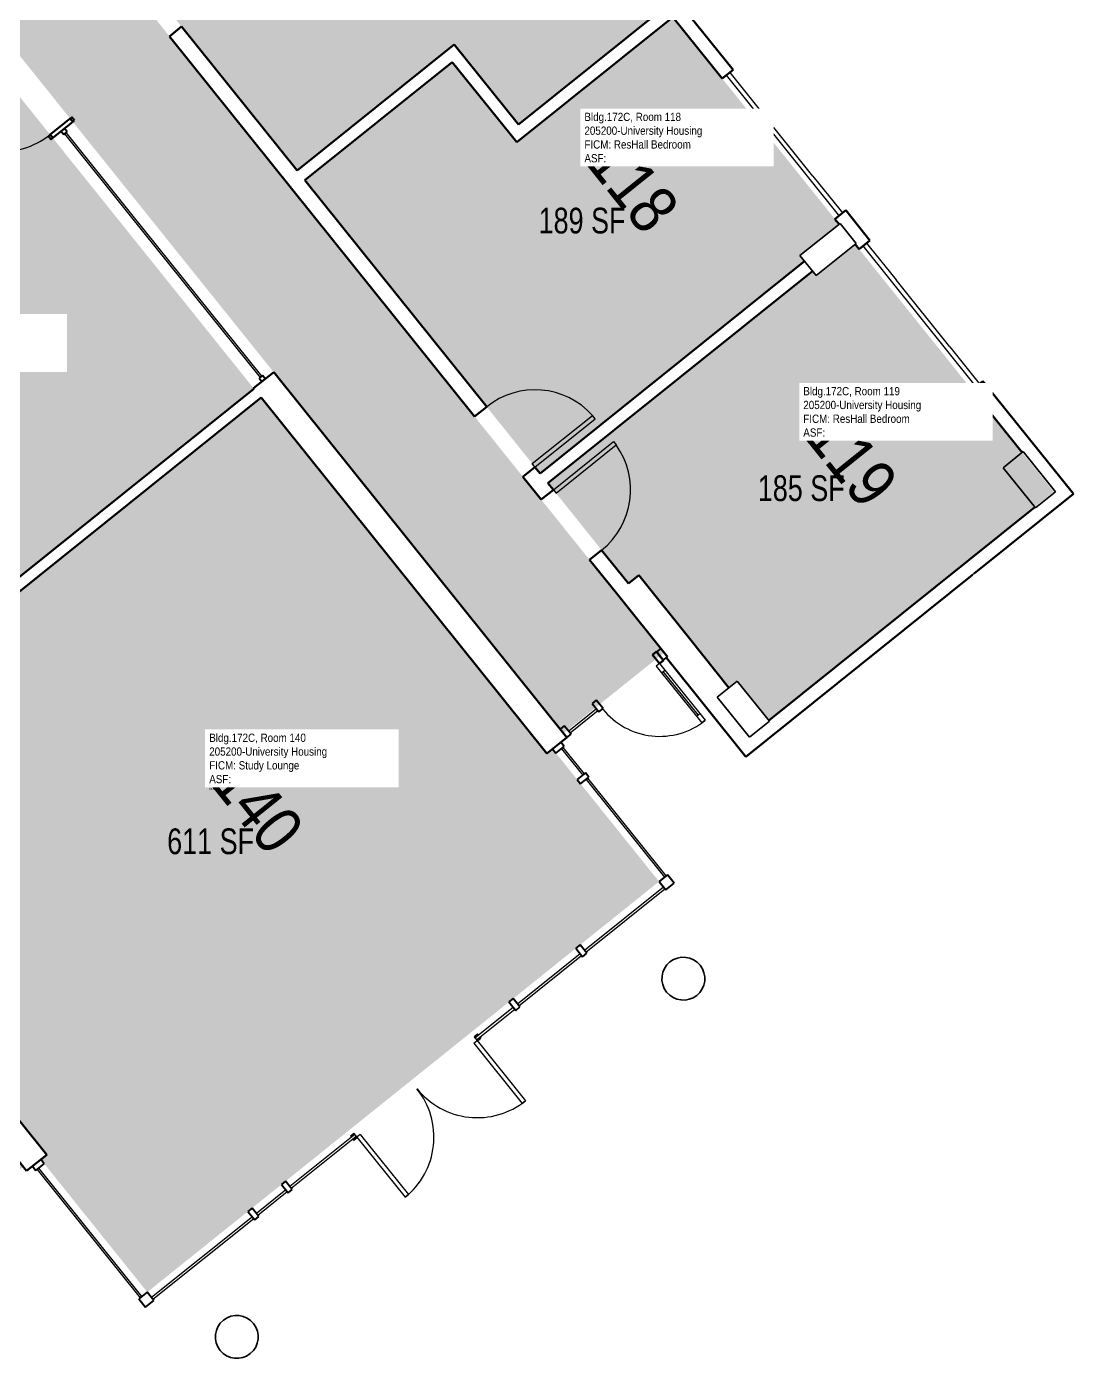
# Model space of a CAD drawing. Header units: inches. Extents: x 69235346 to 69237486, y 27657583 to 27660075.
# Drawn here: x 69236998 to 69237486, y 27657738 to 27658359 of the extents above; entities that cross this region are included whole.
import ezdxf
from ezdxf.enums import TextEntityAlignment as Align

# ---------------------------------------------------------------- set-up
doc = ezdxf.new("R2010")
doc.units = ezdxf.units.IN
doc.header["$LTSCALE"] = 100
doc.header["$MEASUREMENT"] = 0
for name, color, linetype in [('A-COLS', 5, 'CONTINUOUS'), ('A-DOOR', 2, 'CONTINUOUS'), ('A-GLAZ', 1, 'CONTINUOUS'), ('A-IDEN-RNUM', 7, 'CONTINUOUS'), ('A-IDEN-SNUM', 4, 'CONTINUOUS'), ('A-IDEN-VNUM', 4, 'CONTINUOUS'), ('A-WALL', 5, 'CONTINUOUS'), ('AREA-TEXT', 3, 'CONTINUOUS'), ('Rooms-Category-Color', 7, 'CONTINUOUS'), ('Rooms-College-Color', 7, 'CONTINUOUS'), ('Rooms-Department-Color', 7, 'CONTINUOUS'), ('Rooms-Division-Color', 7, 'CONTINUOUS'), ('Rooms-Information', 7, 'CONTINUOUS')]:
    doc.layers.add(name, color=color, linetype=linetype)
doc.styles.add('CP_AREA', font='arial.ttf', dxfattribs={"height": 15})
doc.styles.add('CP_ROOMSNUMBER', font='arial.ttf', dxfattribs={"height": 1})
doc.styles.add('CP_ROOMVNUMBER', font='arial.ttf', dxfattribs={"width": 0.85, "height": 0.075})

msp = doc.modelspace()

# ---------------------------------------------------------------- hatches: boundary and pattern name
at = {"layer": 'Rooms-Category-Color', "true_color": 0xadadad}
msp.add_hatch(color=253, dxfattribs=at).paths.add_polyline_path([(69236344.87, 27658639.5), (69236298.04, 27658601.92), (69236301.66, 27658597.42), (69236398.27, 27658477.01), (69236496.21, 27658354.95), (69236578.89, 27658251.89), (69236692.08, 27658110.81), (69236885.1, 27657870.25), (69236885.77, 27657869.42), (69236887.8, 27657866.89), (69236926.07, 27657819.2), (69236926.07, 27657819.2), (69236932.3, 27657811.43), (69236949.74, 27657789.7), (69236950.24, 27657790.11), (69236996.67, 27657827.36), (69236861.69, 27657995.6), (69236917.84, 27658040.65), (69236878.93, 27658089.15), (69236822.77, 27658044.09), (69236742.83, 27658143.72), (69236742.73, 27658143.64), (69236735.22, 27658153), (69236740, 27658156.84), (69236982.58, 27658351.47), (69236987.35, 27658355.3), (69236994.86, 27658345.94), (69236994.77, 27658345.87), (69237111.49, 27658200.39), (69237113.45, 27658197.95), (69237113.45, 27658197.95), (69237115.26, 27658195.69), (69237248.6, 27658029.5), (69237295.5, 27658067.13), (69237273.26, 27658094.85), (69237273.27, 27658094.85), (69237233.88, 27658143.94), (69237120.53, 27658285.21), (69237038, 27658388.07), (69236924.65, 27658529.34), (69236841.72, 27658632.69), (69236743.78, 27658754.75), (69236644, 27658879.12), (69236613.78, 27658854.88), (69236597.34, 27658841.69), (69236603.64, 27658833.84), (69236640.52, 27658787.88), (69236640.55, 27658787.83), (69236642.18, 27658785.77), (69236666.64, 27658755.27), (69236668.28, 27658753.22), (69236668.32, 27658753.17), (69236741.65, 27658661.78), (69236743.33, 27658659.69), (69236743.3, 27658659.66), (69236870.54, 27658500.99), (69236870.54, 27658500.99), (69236889.63, 27658477.2), (69236884.96, 27658473.45), (69236888.88, 27658468.56), (69236921.71, 27658427.65), (69236925.63, 27658422.75), (69236931.92, 27658424.43), (69236949.81, 27658402.13), (69236893.27, 27658356.77), (69236891.22, 27658355.12), (69236756.54, 27658247.07), (69236753.96, 27658244.99), (69236697.65, 27658199.82), (69236680.19, 27658221.58), (69236677.54, 27658224.97), (69236674.24, 27658229.09), (69236637.84, 27658274.45), (69236618.08, 27658299.07), (69236618.04, 27658299.04), (69236490.14, 27658458.44), (69236489.39, 27658459.38), (69236351.36, 27658631.42)])
at = {"layer": 'Rooms-Category-Color', "true_color": 0x728ef3}
for points in [[(69237227.68, 27658313.42), (69237295.93, 27658368.17), (69237188.76, 27658501.74), (69237170.53, 27658487.12), (69237168.81, 27658489.26), (69237045.49, 27658390.32), (69237124.34, 27658292.04), (69237197.64, 27658350.85)], [(69237299.61, 27658363.59), (69237226.78, 27658305.16), (69237196.74, 27658342.6), (69237128.02, 27658287.46), (69237237.7, 27658150.77), (69237361.01, 27658249.71), (69237358.9, 27658252.34), (69237377.13, 27658266.97)], [(69236985.41, 27658338.36), (69236752.19, 27658151.23), (69236828.84, 27658055.69), (69236879.74, 27658096.53), (69236921.94, 27658043.94), (69237103.96, 27658189.98), (69237104.26, 27658190.23)], [(69237366.41, 27658242.98), (69237364.69, 27658245.13), (69237241.37, 27658146.19), (69237278.92, 27658099.39), (69237283.69, 27658103.22), (69237307.5, 27658073.55), (69237307.5, 27658073.55), (69237325.78, 27658050.76), (69237329.67, 27658053.89), (69237344.37, 27658035.56), (69237477.26, 27658142.18), (69237384.64, 27658257.61)], [(69237293.17, 27657960.38), (69237243.54, 27658022.24), (69237240.83, 27658020.01), (69237239.24, 27658021.99), (69237107.55, 27658186.13), (69237106.79, 27658185.53), (69237105.84, 27658184.76), (69236923.18, 27658038.2), (69236923.18, 27658038.2), (69236874.33, 27657999.01), (69237006.03, 27657834.87), (69237007.6, 27657832.92), (69237004.87, 27657830.73), (69237054.5, 27657768.88)]]:
    msp.add_hatch(color=171, dxfattribs=at).paths.add_polyline_path(points)
at = {"layer": 'Rooms-College-Color', "true_color": 0xadadad}
for points in [[(69236344.87, 27658639.5), (69236298.04, 27658601.92), (69236301.66, 27658597.42), (69236398.27, 27658477.01), (69236496.21, 27658354.95), (69236578.89, 27658251.89), (69236692.08, 27658110.81), (69236885.1, 27657870.25), (69236885.77, 27657869.42), (69236887.8, 27657866.89), (69236926.07, 27657819.2), (69236926.07, 27657819.2), (69236932.3, 27657811.43), (69236949.74, 27657789.7), (69236950.24, 27657790.11), (69236996.67, 27657827.36), (69236861.69, 27657995.6), (69236917.84, 27658040.65), (69236878.93, 27658089.15), (69236822.77, 27658044.09), (69236742.83, 27658143.72), (69236742.73, 27658143.64), (69236735.22, 27658153), (69236740, 27658156.84), (69236982.58, 27658351.47), (69236987.35, 27658355.3), (69236994.86, 27658345.94), (69236994.77, 27658345.87), (69237111.49, 27658200.39), (69237113.45, 27658197.95), (69237113.45, 27658197.95), (69237115.26, 27658195.69), (69237248.6, 27658029.5), (69237295.5, 27658067.13), (69237273.26, 27658094.85), (69237273.27, 27658094.85), (69237233.88, 27658143.94), (69237120.53, 27658285.21), (69237038, 27658388.07), (69236924.65, 27658529.34), (69236841.72, 27658632.69), (69236743.78, 27658754.75), (69236644, 27658879.12), (69236613.78, 27658854.88), (69236597.34, 27658841.69), (69236603.64, 27658833.84), (69236640.52, 27658787.88), (69236640.55, 27658787.83), (69236642.18, 27658785.77), (69236666.64, 27658755.27), (69236668.28, 27658753.22), (69236668.32, 27658753.17), (69236741.65, 27658661.78), (69236743.33, 27658659.69), (69236743.3, 27658659.66), (69236870.54, 27658500.99), (69236870.54, 27658500.99), (69236889.63, 27658477.2), (69236884.96, 27658473.45), (69236888.88, 27658468.56), (69236921.71, 27658427.65), (69236925.63, 27658422.75), (69236931.92, 27658424.43), (69236949.81, 27658402.13), (69236893.27, 27658356.77), (69236891.22, 27658355.12), (69236756.54, 27658247.07), (69236753.96, 27658244.99), (69236697.65, 27658199.82), (69236680.19, 27658221.58), (69236677.54, 27658224.97), (69236674.24, 27658229.09), (69236637.84, 27658274.45), (69236618.08, 27658299.07), (69236618.04, 27658299.04), (69236490.14, 27658458.44), (69236489.39, 27658459.38), (69236351.36, 27658631.42)], [(69237227.68, 27658313.42), (69237295.93, 27658368.17), (69237188.76, 27658501.74), (69237170.53, 27658487.12), (69237168.81, 27658489.26), (69237045.49, 27658390.32), (69237124.34, 27658292.04), (69237197.64, 27658350.85)], [(69237299.61, 27658363.59), (69237226.78, 27658305.16), (69237196.74, 27658342.6), (69237128.02, 27658287.46), (69237237.7, 27658150.77), (69237361.01, 27658249.71), (69237358.9, 27658252.34), (69237377.13, 27658266.97)], [(69236985.41, 27658338.36), (69236752.19, 27658151.23), (69236828.84, 27658055.69), (69236879.74, 27658096.53), (69236921.94, 27658043.94), (69237103.96, 27658189.98), (69237104.26, 27658190.23)], [(69237366.41, 27658242.98), (69237364.69, 27658245.13), (69237241.37, 27658146.19), (69237278.92, 27658099.39), (69237283.69, 27658103.22), (69237307.5, 27658073.55), (69237307.5, 27658073.55), (69237325.78, 27658050.76), (69237329.67, 27658053.89), (69237344.37, 27658035.56), (69237477.26, 27658142.18), (69237384.64, 27658257.61)], [(69237293.17, 27657960.38), (69237243.54, 27658022.24), (69237240.83, 27658020.01), (69237239.24, 27658021.99), (69237107.55, 27658186.13), (69237106.79, 27658185.53), (69237105.84, 27658184.76), (69236923.18, 27658038.2), (69236923.18, 27658038.2), (69236874.33, 27657999.01), (69237006.03, 27657834.87), (69237007.6, 27657832.92), (69237004.87, 27657830.73), (69237054.5, 27657768.88)]]:
    msp.add_hatch(color=253, dxfattribs=at).paths.add_polyline_path(points)
at = {"layer": 'Rooms-Department-Color', "true_color": 0xacacac}
msp.add_hatch(color=253, dxfattribs=at).paths.add_polyline_path([(69236344.87, 27658639.5), (69236298.04, 27658601.92), (69236301.66, 27658597.42), (69236398.27, 27658477.01), (69236496.21, 27658354.95), (69236578.89, 27658251.89), (69236692.08, 27658110.81), (69236885.1, 27657870.25), (69236885.77, 27657869.42), (69236887.8, 27657866.89), (69236926.07, 27657819.2), (69236926.07, 27657819.2), (69236932.3, 27657811.43), (69236949.74, 27657789.7), (69236950.24, 27657790.11), (69236996.67, 27657827.36), (69236861.69, 27657995.6), (69236917.84, 27658040.65), (69236878.93, 27658089.15), (69236822.77, 27658044.09), (69236742.83, 27658143.72), (69236742.73, 27658143.64), (69236735.22, 27658153), (69236740, 27658156.84), (69236982.58, 27658351.47), (69236987.35, 27658355.3), (69236994.86, 27658345.94), (69236994.77, 27658345.87), (69237111.49, 27658200.39), (69237113.45, 27658197.95), (69237113.45, 27658197.95), (69237115.26, 27658195.69), (69237248.6, 27658029.5), (69237295.5, 27658067.13), (69237273.26, 27658094.85), (69237273.27, 27658094.85), (69237233.88, 27658143.94), (69237120.53, 27658285.21), (69237038, 27658388.07), (69236924.65, 27658529.34), (69236841.72, 27658632.69), (69236743.78, 27658754.75), (69236644, 27658879.12), (69236613.78, 27658854.88), (69236597.34, 27658841.69), (69236603.64, 27658833.84), (69236640.52, 27658787.88), (69236640.55, 27658787.83), (69236642.18, 27658785.77), (69236666.64, 27658755.27), (69236668.28, 27658753.22), (69236668.32, 27658753.17), (69236741.65, 27658661.78), (69236743.33, 27658659.69), (69236743.3, 27658659.66), (69236870.54, 27658500.99), (69236870.54, 27658500.99), (69236889.63, 27658477.2), (69236884.96, 27658473.45), (69236888.88, 27658468.56), (69236921.71, 27658427.65), (69236925.63, 27658422.75), (69236931.92, 27658424.43), (69236949.81, 27658402.13), (69236893.27, 27658356.77), (69236891.22, 27658355.12), (69236756.54, 27658247.07), (69236753.96, 27658244.99), (69236697.65, 27658199.82), (69236680.19, 27658221.58), (69236677.54, 27658224.97), (69236674.24, 27658229.09), (69236637.84, 27658274.45), (69236618.08, 27658299.07), (69236618.04, 27658299.04), (69236490.14, 27658458.44), (69236489.39, 27658459.38), (69236351.36, 27658631.42)])
at = {"layer": 'Rooms-Department-Color', "true_color": 0x604aed}
for points in [[(69237227.68, 27658313.42), (69237295.93, 27658368.17), (69237188.76, 27658501.74), (69237170.53, 27658487.12), (69237168.81, 27658489.26), (69237045.49, 27658390.32), (69237124.34, 27658292.04), (69237197.64, 27658350.85)], [(69237299.61, 27658363.59), (69237226.78, 27658305.16), (69237196.74, 27658342.6), (69237128.02, 27658287.46), (69237237.7, 27658150.77), (69237361.01, 27658249.71), (69237358.9, 27658252.34), (69237377.13, 27658266.97)], [(69236985.41, 27658338.36), (69236752.19, 27658151.23), (69236828.84, 27658055.69), (69236879.74, 27658096.53), (69236921.94, 27658043.94), (69237103.96, 27658189.98), (69237104.26, 27658190.23)], [(69237366.41, 27658242.98), (69237364.69, 27658245.13), (69237241.37, 27658146.19), (69237278.92, 27658099.39), (69237283.69, 27658103.22), (69237307.5, 27658073.55), (69237307.5, 27658073.55), (69237325.78, 27658050.76), (69237329.67, 27658053.89), (69237344.37, 27658035.56), (69237477.26, 27658142.18), (69237384.64, 27658257.61)], [(69237293.17, 27657960.38), (69237243.54, 27658022.24), (69237240.83, 27658020.01), (69237239.24, 27658021.99), (69237107.55, 27658186.13), (69237106.79, 27658185.53), (69237105.84, 27658184.76), (69236923.18, 27658038.2), (69236923.18, 27658038.2), (69236874.33, 27657999.01), (69237006.03, 27657834.87), (69237007.6, 27657832.92), (69237004.87, 27657830.73), (69237054.5, 27657768.88)]]:
    msp.add_hatch(color=173, dxfattribs=at).paths.add_polyline_path(points)
at = {"layer": 'Rooms-Division-Color', "true_color": 0xadadad}
msp.add_hatch(color=253, dxfattribs=at).paths.add_polyline_path([(69236344.87, 27658639.5), (69236298.04, 27658601.92), (69236301.66, 27658597.42), (69236398.27, 27658477.01), (69236496.21, 27658354.95), (69236578.89, 27658251.89), (69236692.08, 27658110.81), (69236885.1, 27657870.25), (69236885.77, 27657869.42), (69236887.8, 27657866.89), (69236926.07, 27657819.2), (69236926.07, 27657819.2), (69236932.3, 27657811.43), (69236949.74, 27657789.7), (69236950.24, 27657790.11), (69236996.67, 27657827.36), (69236861.69, 27657995.6), (69236917.84, 27658040.65), (69236878.93, 27658089.15), (69236822.77, 27658044.09), (69236742.83, 27658143.72), (69236742.73, 27658143.64), (69236735.22, 27658153), (69236740, 27658156.84), (69236982.58, 27658351.47), (69236987.35, 27658355.3), (69236994.86, 27658345.94), (69236994.77, 27658345.87), (69237111.49, 27658200.39), (69237113.45, 27658197.95), (69237113.45, 27658197.95), (69237115.26, 27658195.69), (69237248.6, 27658029.5), (69237295.5, 27658067.13), (69237273.26, 27658094.85), (69237273.27, 27658094.85), (69237233.88, 27658143.94), (69237120.53, 27658285.21), (69237038, 27658388.07), (69236924.65, 27658529.34), (69236841.72, 27658632.69), (69236743.78, 27658754.75), (69236644, 27658879.12), (69236613.78, 27658854.88), (69236597.34, 27658841.69), (69236603.64, 27658833.84), (69236640.52, 27658787.88), (69236640.55, 27658787.83), (69236642.18, 27658785.77), (69236666.64, 27658755.27), (69236668.28, 27658753.22), (69236668.32, 27658753.17), (69236741.65, 27658661.78), (69236743.33, 27658659.69), (69236743.3, 27658659.66), (69236870.54, 27658500.99), (69236870.54, 27658500.99), (69236889.63, 27658477.2), (69236884.96, 27658473.45), (69236888.88, 27658468.56), (69236921.71, 27658427.65), (69236925.63, 27658422.75), (69236931.92, 27658424.43), (69236949.81, 27658402.13), (69236893.27, 27658356.77), (69236891.22, 27658355.12), (69236756.54, 27658247.07), (69236753.96, 27658244.99), (69236697.65, 27658199.82), (69236680.19, 27658221.58), (69236677.54, 27658224.97), (69236674.24, 27658229.09), (69236637.84, 27658274.45), (69236618.08, 27658299.07), (69236618.04, 27658299.04), (69236490.14, 27658458.44), (69236489.39, 27658459.38), (69236351.36, 27658631.42)])
at = {"layer": 'Rooms-Division-Color', "true_color": 0x604aed}
for points in [[(69237227.68, 27658313.42), (69237295.93, 27658368.17), (69237188.76, 27658501.74), (69237170.53, 27658487.12), (69237168.81, 27658489.26), (69237045.49, 27658390.32), (69237124.34, 27658292.04), (69237197.64, 27658350.85)], [(69237299.61, 27658363.59), (69237226.78, 27658305.16), (69237196.74, 27658342.6), (69237128.02, 27658287.46), (69237237.7, 27658150.77), (69237361.01, 27658249.71), (69237358.9, 27658252.34), (69237377.13, 27658266.97)], [(69236985.41, 27658338.36), (69236752.19, 27658151.23), (69236828.84, 27658055.69), (69236879.74, 27658096.53), (69236921.94, 27658043.94), (69237103.96, 27658189.98), (69237104.26, 27658190.23)], [(69237366.41, 27658242.98), (69237364.69, 27658245.13), (69237241.37, 27658146.19), (69237278.92, 27658099.39), (69237283.69, 27658103.22), (69237307.5, 27658073.55), (69237307.5, 27658073.55), (69237325.78, 27658050.76), (69237329.67, 27658053.89), (69237344.37, 27658035.56), (69237477.26, 27658142.18), (69237384.64, 27658257.61)], [(69237293.17, 27657960.38), (69237243.54, 27658022.24), (69237240.83, 27658020.01), (69237239.24, 27658021.99), (69237107.55, 27658186.13), (69237106.79, 27658185.53), (69237105.84, 27658184.76), (69236923.18, 27658038.2), (69236923.18, 27658038.2), (69236874.33, 27657999.01), (69237006.03, 27657834.87), (69237007.6, 27657832.92), (69237004.87, 27657830.73), (69237054.5, 27657768.88)]]:
    msp.add_hatch(color=173, dxfattribs=at).paths.add_polyline_path(points)

# ---------------------------------------------------------------- linework, layer by layer
at = {"layer": 'A-COLS', "lineweight": 35}
for p, q in [((69237358.9, 27658252.34), (69237377.62, 27658267.36)), ((69237377.62, 27658267.36), (69237385.13, 27658258)), ((69237366.41, 27658242.98), (69237358.9, 27658252.34)), ((69237385.13, 27658258), (69237366.41, 27658242.98)), ((69237453.68, 27658153.39), (69237463.04, 27658160.9)), ((69237463.04, 27658160.9), (69237478.06, 27658142.18)), ((69237468.7, 27658134.67), (69237453.68, 27658153.39)), ((69237478.06, 27658142.18), (69237468.7, 27658134.67)), ((69237329.67, 27658053.89), (69237320.31, 27658046.38)), ((69237344.69, 27658035.17), (69237329.67, 27658053.89)), ((69237320.31, 27658046.38), (69237335.33, 27658027.66)), ((69237335.33, 27658027.66), (69237344.69, 27658035.17))]:
    msp.add_line(p, q, dxfattribs=at)
for centre, start, end in [((69237304.51, 27657915.09), 38.74191, 218.74191), ((69237304.51, 27657915.09), 218.74191, 38.74191), ((69237096.27, 27657748), 38.74191, 218.74191), ((69237096.27, 27657748), 218.74191, 38.74191)]:
    msp.add_arc(centre, 10, start, end, dxfattribs=at)
at = {"layer": 'A-DOOR', "lineweight": 40}
for p, q in [((69237019.31, 27658316.87), (69237018.53, 27658316.25)), ((69237020.56, 27658315.31), (69237019.31, 27658316.87)), ((69237019.78, 27658314.69), (69237020.56, 27658315.31)), ((69237009.17, 27658308.74), (69237008.39, 27658308.11)), ((69237008.39, 27658308.11), (69237009.64, 27658306.55)), ((69237009.64, 27658306.55), (69237010.42, 27658307.18)), ((69237208.53, 27657889.26), (69237206.97, 27657888.01)), ((69237206.97, 27657888.01), (69237207.44, 27657887.42)), ((69237208.06, 27657886.64), (69237208.53, 27657886.06)), ((69237209, 27657888.67), (69237208.53, 27657889.26)), ((69237208.53, 27657886.06), (69237210.09, 27657887.31)), ((69237210.09, 27657887.31), (69237209.62, 27657887.89)), ((69237150.81, 27657842.95), (69237149.25, 27657841.7)), ((69237151.28, 27657842.36), (69237150.81, 27657842.95)), ((69237149.25, 27657841.7), (69237149.72, 27657841.11)), ((69237150.35, 27657840.33), (69237150.82, 27657839.75)), ((69237150.82, 27657839.75), (69237152.38, 27657841)), ((69237152.38, 27657841), (69237151.91, 27657841.58))]:
    msp.add_line(p, q, dxfattribs=at)
at = {"layer": 'A-DOOR'}
for p, q in [((69237234.07, 27658155.29), (69237262.1, 27658177.79)), ((69237263.36, 27658176.23), (69237262.1, 27658177.79)), ((69237235.32, 27658153.73), (69237263.36, 27658176.23)), ((69237243.88, 27658143.07), (69237271.91, 27658165.56)), ((69237271.91, 27658165.56), (69237273.16, 27658164)), ((69237245.13, 27658141.51), (69237273.16, 27658164)), ((69237235.32, 27658153.73), (69237234.07, 27658155.29)), ((69237243.88, 27658143.07), (69237245.13, 27658141.51)), ((69237293.44, 27658062.11), (69237291.88, 27658060.86)), ((69237291.88, 27658060.86), (69237294.38, 27658057.74)), ((69237293.44, 27658062.11), (69237295.94, 27658058.99)), ((69237294.38, 27658057.74), (69237295.94, 27658058.99)), ((69237294.38, 27658057.74), (69237310.65, 27658037.46)), ((69237311.43, 27658038.09), (69237295.16, 27658058.36)), ((69237295.94, 27658058.99), (69237312.21, 27658038.71)), ((69237310.65, 27658037.46), (69237312.21, 27658038.71)), ((69237310.65, 27658037.46), (69237313.16, 27658034.34)), ((69237312.21, 27658038.71), (69237314.72, 27658035.59)), ((69237314.72, 27658035.59), (69237313.16, 27658034.34)), ((69237206.82, 27657885), (69237208.38, 27657886.25)), ((69237208.38, 27657886.25), (69237230.91, 27657858.17)), ((69237206.82, 27657885), (69237229.35, 27657856.92)), ((69237230.91, 27657858.17), (69237229.35, 27657856.92)), ((69237153.78, 27657842.45), (69237152.22, 27657841.19)), ((69237153.78, 27657842.45), (69237176.31, 27657814.37)), ((69237152.22, 27657841.19), (69237174.75, 27657813.11)), ((69237176.31, 27657814.37), (69237174.75, 27657813.11))]:
    msp.add_line(p, q, dxfattribs=at)
at = {"layer": 'A-DOOR', "lineweight": 25}
for centre, radius, start, end in [((69236986.64, 27658336.82), 36, 218.74245, 308.74246), ((69237235.32, 27658153.73), 36, 41.92719, 128.74246), ((69237243.88, 27658143.07), 36, 308.74246, 35.55772), ((69237293.44, 27658062.11), 34, 218.74245, 308.74246), ((69237152.24, 27657841.16), 35.96, 308.74455, 38.80686), ((69237208.4, 27657886.22), 35.96, 218.67696, 308.73927)]:
    msp.add_arc(centre, radius, start, end, dxfattribs=at)
at = {"layer": 'A-GLAZ'}
for p, q in [((69237376.81, 27658271.36), (69237324.57, 27658336.48)), ((69237326.13, 27658337.73), (69237327.38, 27658336.17)), ((69237327.38, 27658336.17), (69237339.9, 27658320.57)), ((69237364.93, 27658289.37), (69237339.9, 27658320.57)), ((69237016.74, 27658309.69), (69237015.96, 27658309.06)), ((69237015.96, 27658309.06), (69237045.94, 27658271.71)), ((69237046.72, 27658272.33), (69237016.74, 27658309.69)), ((69237364.93, 27658289.37), (69237377.45, 27658273.77)), ((69237045.94, 27658271.71), (69237077.16, 27658232.8)), ((69237077.94, 27658233.42), (69237046.72, 27658272.33)), ((69237377.14, 27658270.96), (69237376.81, 27658271.36)), ((69237377.45, 27658273.77), (69237378.7, 27658272.21)), ((69237389.96, 27658258.17), (69237391.21, 27658256.61)), ((69237440.65, 27658191.8), (69237388.4, 27658256.92)), ((69237391.21, 27658256.61), (69237403.73, 27658241.01)), ((69237428.76, 27658209.81), (69237403.73, 27658241.01)), ((69237107.91, 27658196.07), (69237077.94, 27658233.42)), ((69237077.16, 27658232.8), (69237107.13, 27658195.44)), ((69237428.76, 27658209.81), (69237441.28, 27658194.21)), ((69237107.13, 27658195.44), (69237107.91, 27658196.07)), ((69237440.97, 27658191.4), (69237440.65, 27658191.8)), ((69237441.28, 27658194.21), (69237442.53, 27658192.65)), ((69237264, 27658040.89), (69237251.03, 27658030.49)), ((69237264.63, 27658040.11), (69237264, 27658040.89)), ((69237251.66, 27658029.71), (69237264.63, 27658040.11)), ((69237251.03, 27658030.49), (69237251.66, 27658029.71)), ((69237248.42, 27658022.95), (69237247.64, 27658022.32)), ((69237247.64, 27658022.32), (69237257.56, 27658009.96)), ((69237258.34, 27658010.58), (69237248.42, 27658022.95)), ((69237257.56, 27658009.96), (69237258.34, 27658010.58)), ((69237259.91, 27658008.63), (69237259.13, 27658008.01)), ((69237259.13, 27658008.01), (69237295.71, 27657962.41)), ((69237296.49, 27657963.04), (69237259.91, 27658008.63)), ((69237295.71, 27657962.41), (69237293.17, 27657960.38)), ((69237295.71, 27657962.41), (69237296.49, 27657963.04)), ((69237297.07, 27657963.51), (69237296.49, 27657963.04)), ((69237295.2, 27657957.84), (69237258.36, 27657928.28)), ((69237258.99, 27657927.5), (69237295.83, 27657957.06)), ((69237295.83, 27657957.06), (69237295.2, 27657957.84)), ((69237256.41, 27657926.72), (69237227.16, 27657903.25)), ((69237227.79, 27657902.47), (69237257.04, 27657925.94)), ((69237257.04, 27657925.94), (69237256.41, 27657926.72)), ((69237258.36, 27657928.28), (69237258.99, 27657927.5)), ((69237225.21, 27657901.68), (69237207.44, 27657887.42)), ((69237208.06, 27657886.64), (69237225.84, 27657900.9)), ((69237225.84, 27657900.9), (69237225.21, 27657901.68)), ((69237227.16, 27657903.25), (69237227.79, 27657902.47)), ((69237207.44, 27657887.42), (69237208.06, 27657886.64)), ((69237151.28, 27657842.36), (69237121.06, 27657818.11)), ((69237151.91, 27657841.58), (69237151.28, 27657842.36)), ((69237121.68, 27657817.33), (69237151.91, 27657841.58)), ((69237003.9, 27657826.75), (69237003.12, 27657826.12)), ((69237003.12, 27657826.12), (69237051.18, 27657766.22)), ((69237051.96, 27657766.84), (69237003.9, 27657826.75)), ((69237121.06, 27657818.11), (69237121.68, 27657817.33)), ((69237119.11, 27657816.55), (69237105.46, 27657805.6)), ((69237106.08, 27657804.82), (69237119.73, 27657815.77)), ((69237119.73, 27657815.77), (69237119.11, 27657816.55)), ((69237105.46, 27657805.6), (69237106.08, 27657804.82)), ((69237103.51, 27657804.03), (69237056.53, 27657766.34)), ((69237057.16, 27657765.56), (69237104.13, 27657803.25)), ((69237104.13, 27657803.25), (69237103.51, 27657804.03)), ((69237051.18, 27657766.22), (69237051.96, 27657766.84)), ((69237056.53, 27657766.34), (69237057.16, 27657765.56))]:
    msp.add_line(p, q, dxfattribs=at)
at = {"layer": 'A-GLAZ', "lineweight": 40}
for p, q in [((69237015.88, 27658311.56), (69237014.32, 27658310.31)), ((69237014.32, 27658310.31), (69237015.57, 27658308.75)), ((69237015.57, 27658308.75), (69237017.13, 27658310)), ((69237017.13, 27658310), (69237015.88, 27658311.56)), ((69237249, 27658033.02), (69237247.05, 27658031.46)), ((69237247.05, 27658031.46), (69237250.17, 27658027.56)), ((69237252.12, 27658029.12), (69237249, 27658033.02)), ((69237250.17, 27658027.56), (69237252.12, 27658029.12)), ((69237297.07, 27657963.51), (69237293.17, 27657960.38)), ((69237293.17, 27657960.38), (69237296.3, 27657956.48)), ((69237300.2, 27657959.61), (69237297.07, 27657963.51)), ((69237296.3, 27657956.48), (69237300.2, 27657959.61))]:
    msp.add_line(p, q, dxfattribs=at)
at = {"layer": 'A-GLAZ', "lineweight": 40, "extrusion": (0, 0, -1)}
for p, q in [((69237108.3, 27658196.38), (69237106.74, 27658195.13)), ((69237109.55, 27658194.82), (69237108.3, 27658196.38)), ((69237106.74, 27658195.13), (69237107.99, 27658193.57)), ((69237107.99, 27658193.57), (69237109.55, 27658194.82)), ((69237293.95, 27658069.09), (69237292, 27658067.52)), ((69237292, 27658067.52), (69237295.12, 27658063.62)), ((69237297.07, 27658065.19), (69237293.95, 27658069.09)), ((69237295.12, 27658063.62), (69237297.07, 27658065.19)), ((69237263.92, 27658044.99), (69237261.97, 27658043.43)), ((69237261.97, 27658043.43), (69237265.1, 27658039.53)), ((69237267.05, 27658041.09), (69237263.92, 27658044.99)), ((69237265.1, 27658039.53), (69237267.05, 27658041.09)), ((69237247.44, 27658025.36), (69237243.54, 27658022.24)), ((69237243.54, 27658022.24), (69237245.11, 27658020.29)), ((69237245.11, 27658020.29), (69237249, 27658023.41)), ((69237249, 27658023.41), (69237247.44, 27658025.36)), ((69237258.93, 27658011.05), (69237255.03, 27658007.92)), ((69237260.49, 27658009.1), (69237258.93, 27658011.05)), ((69237255.03, 27658007.92), (69237256.59, 27658005.97)), ((69237256.59, 27658005.97), (69237260.49, 27658009.1)), ((69237256.33, 27657930.81), (69237254.38, 27657929.25)), ((69237254.38, 27657929.25), (69237257.51, 27657925.35)), ((69237259.46, 27657926.91), (69237256.33, 27657930.81)), ((69237257.51, 27657925.35), (69237259.46, 27657926.91)), ((69237225.13, 27657905.78), (69237223.18, 27657904.22)), ((69237223.18, 27657904.22), (69237226.31, 27657900.32)), ((69237228.26, 27657901.88), (69237225.13, 27657905.78)), ((69237226.31, 27657900.32), (69237228.26, 27657901.88)), ((69237004.87, 27657830.73), (69237000.97, 27657827.6)), ((69237006.43, 27657828.78), (69237004.87, 27657830.73)), ((69237000.97, 27657827.6), (69237002.53, 27657825.65)), ((69237002.53, 27657825.65), (69237006.43, 27657828.78)), ((69237119.02, 27657820.65), (69237117.07, 27657819.08)), ((69237117.07, 27657819.08), (69237120.2, 27657815.18)), ((69237122.15, 27657816.75), (69237119.02, 27657820.65)), ((69237120.2, 27657815.18), (69237122.15, 27657816.75)), ((69237103.42, 27657808.13), (69237101.47, 27657806.57)), ((69237101.47, 27657806.57), (69237104.6, 27657802.67)), ((69237106.55, 27657804.23), (69237103.42, 27657808.13)), ((69237104.6, 27657802.67), (69237106.55, 27657804.23)), ((69237054.5, 27657768.88), (69237050.6, 27657765.75)), ((69237057.62, 27657764.98), (69237054.5, 27657768.88)), ((69237050.6, 27657765.75), (69237053.72, 27657761.85)), ((69237053.72, 27657761.85), (69237057.62, 27657764.98))]:
    msp.add_line(p, q, dxfattribs=at)
at = {"layer": 'A-WALL', "lineweight": 50}
for p, q in [((69237327.69, 27658338.98), (69237248.44, 27658437.74)), ((69237295.93, 27658368.17), (69237227.68, 27658313.42)), ((69237070.52, 27658359.12), (69237064.87, 27658354.58)), ((69237124.34, 27658292.04), (69237070.52, 27658359.12)), ((69237226.78, 27658305.16), (69237299.61, 27658363.59)), ((69237299.61, 27658363.59), (69237322.62, 27658334.91)), ((69237064.87, 27658354.58), (69237207.14, 27658177.27)), ((69237197.64, 27658350.85), (69237124.34, 27658292.04)), ((69237227.68, 27658313.42), (69237197.64, 27658350.85)), ((69237128.02, 27658287.46), (69237196.74, 27658342.6)), ((69237196.74, 27658342.6), (69237226.78, 27658305.16)), ((69237322.62, 27658334.91), (69237327.69, 27658338.98)), ((69237018.53, 27658316.25), (69237009.17, 27658308.74)), ((69237010.42, 27658307.18), (69237019.78, 27658314.69)), ((69237019.78, 27658314.69), (69237018.53, 27658316.25)), ((69237009.17, 27658308.74), (69237010.42, 27658307.18)), ((69237212.79, 27658181.81), (69237128.02, 27658287.46)), ((69237380.26, 27658273.46), (69237375.19, 27658269.39)), ((69237391.52, 27658259.42), (69237380.26, 27658273.46)), ((69237375.19, 27658269.39), (69237377.13, 27658266.97)), ((69237386.45, 27658255.35), (69237391.52, 27658259.42)), ((69237384.64, 27658257.61), (69237386.45, 27658255.35)), ((69237361.01, 27658249.71), (69237237.7, 27658150.77)), ((69237241.37, 27658146.19), (69237364.69, 27658245.13)), ((69237113.45, 27658197.95), (69237104.09, 27658190.44)), ((69237250.17, 27658027.55), (69237113.45, 27658197.95)), ((69237104.26, 27658190.23), (69236921.94, 27658043.94)), ((69237104.09, 27658190.44), (69237104.26, 27658190.23)), ((69237444.25, 27658193.71), (69237439.18, 27658189.64)), ((69237486.4, 27658141.18), (69237444.25, 27658193.71)), ((69236925.22, 27658039.84), (69237107.55, 27658186.13)), ((69237107.55, 27658186.13), (69237240.81, 27658020.04)), ((69237439.18, 27658189.64), (69237462.55, 27658160.51)), ((69237207.14, 27658177.27), (69237212.79, 27658181.81)), ((69237235.32, 27658153.73), (69237229.67, 27658149.19)), ((69237237.7, 27658150.77), (69237235.32, 27658153.73)), ((69237229.67, 27658149.19), (69237238.22, 27658138.53)), ((69237238.22, 27658138.53), (69237243.88, 27658143.07)), ((69237243.88, 27658143.07), (69237241.37, 27658146.19)), ((69237440.13, 27658104.06), (69237486.4, 27658141.18)), ((69237468.39, 27658135.06), (69237344.37, 27658035.56)), ((69237266.41, 27658114.99), (69237260.75, 27658110.45)), ((69237260.75, 27658110.45), (69237273.27, 27658094.85)), ((69237278.92, 27658099.39), (69237266.41, 27658114.99)), ((69237283.69, 27658103.22), (69237278.92, 27658099.39)), ((69237307.5, 27658073.55), (69237283.69, 27658103.22)), ((69237333.63, 27658018.6), (69237439.36, 27658103.43)), ((69237273.26, 27658094.85), (69237297.06, 27658065.18)), ((69237325.78, 27658050.76), (69237307.5, 27658073.55)), ((69237291.92, 27658067.62), (69237290.15, 27658066.2)), ((69237290.15, 27658066.2), (69237293.44, 27658062.11)), ((69237295.2, 27658063.53), (69237291.92, 27658067.62)), ((69237293.44, 27658062.11), (69237295.2, 27658063.53)), ((69237296.58, 27658064.79), (69237333.63, 27658018.6)), ((69237240.81, 27658020.04), (69237250.17, 27658027.55)), ((69237007.6, 27657832.92), (69236874.33, 27657999.01)), ((69236861.52, 27657995.81), (69236998.24, 27657825.41)), ((69236998.24, 27657825.41), (69237007.6, 27657832.92))]:
    msp.add_line(p, q, dxfattribs=at)
at = {"layer": 'A-WALL'}
msp.add_line((69237440.13, 27658104.06), (69237439.36, 27658103.43), dxfattribs=at)

# ---------------------------------------------------------------- texts
at = {"layer": 'A-IDEN-RNUM', "style": 'CP_ROOMSNUMBER'}
for s, p in [('0118-00', (69237258.37, 27658295.76)), ('0119-00', (69237360.45, 27658167.83)), ('0140-00', (69237083.4, 27658003.1))]:
    msp.add_text(s, height=1, dxfattribs=at).set_placement(p)
at = {"layer": 'A-IDEN-SNUM', "style": 'CP_ROOMSNUMBER'}
for s, p in [('172C011800', (69237258.37, 27658295.76)), ('172C011900', (69237360.45, 27658167.83)), ('172C014000', (69237083.4, 27658006.18))]:
    msp.add_text(s, height=1, dxfattribs=at).set_placement(p)
at = {"layer": 'A-IDEN-VNUM', "style": 'CP_ROOMVNUMBER', "width": 0.85}
for s, p in [('118', (69237258.37, 27658295.76)), ('119', (69237360.45, 27658167.83)), ('140', (69237083.4, 27658006.18))]:
    msp.add_text(s, height=22.5, rotation=308.74191, dxfattribs=at).set_placement(p)
at = {"layer": 'AREA-TEXT', "style": 'CP_AREA', "width": 0.75}
for s, p in [('189 SF', (69237257.27, 27658268.65)), ('185 SF', (69237359.5, 27658143.84)), ('611 SF', (69237084.04, 27657979.16))]:
    msp.add_text(s, height=12, dxfattribs=at).set_placement(p, align=Align.MIDDLE_CENTER)

# ---------------------------------------------------------------- next in the draw order: texts
at = {"layer": 'Rooms-Information', "char_height": 3.8571, "width": 86.4, "attachment_point": 7, "style": 'CP_ROOMVNUMBER', "bg_fill": 3, "box_fill_scale": 1.5, "bg_fill_color": 256, "bg_fill_true_color": 13158600, "bg_fill_transparency": 0}
for s, insert in [('Bldg.172C, Room 118^M^J205200-University Housing^M^JFICM: ResHall Bedroom^M^JASF: ', (69237258.37, 27658295.76)), ('Bldg.172C, Room 141^M^J205200-University Housing^M^JFICM: Study Lounge^M^JASF: ', (69236928.71, 27658199.93)), ('Bldg.172C, Room 119^M^J205200-University Housing^M^JFICM: ResHall Bedroom^M^JASF: ', (69237360.45, 27658167.83)), ('Bldg.172C, Room 140^M^J205200-University Housing^M^JFICM: Study Lounge^M^JASF: ', (69237083.4, 27658006.18))]:
    msp.add_mtext(s, dxfattribs=dict(at, insert=insert))

doc.saveas('drawing.dxf')
